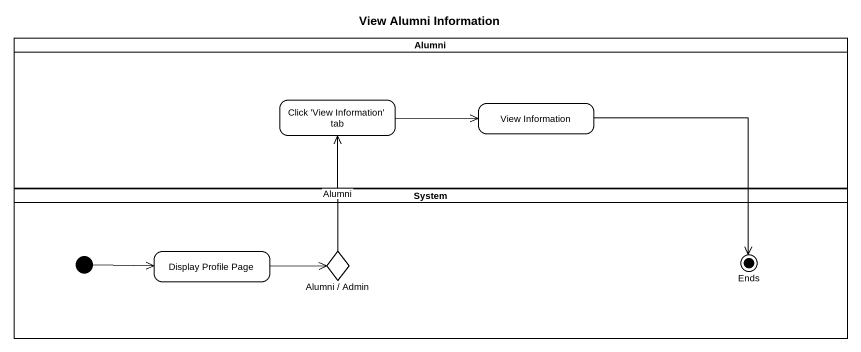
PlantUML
@startuml
title View Alumni Information
hide empty description
state Alumni <<partition>> {
  state "Click 'View Information' tab" as Click_View_Information_tab
  state "View Information" as View_Information
}
state System <<partition>> {
  state "Display Profile Page" as Display_Profile_Page
  state "Alumni / Admin" as Alumni_Admin <<choice>>
  state Ends <<end>>
  [*] -right-> Display_Profile_Page
}
Click_View_Information_tab -right-> View_Information
View_Information --> Ends
Display_Profile_Page -right-> Alumni_Admin
Alumni_Admin -up-> Click_View_Information_tab : Alumni
@enduml
